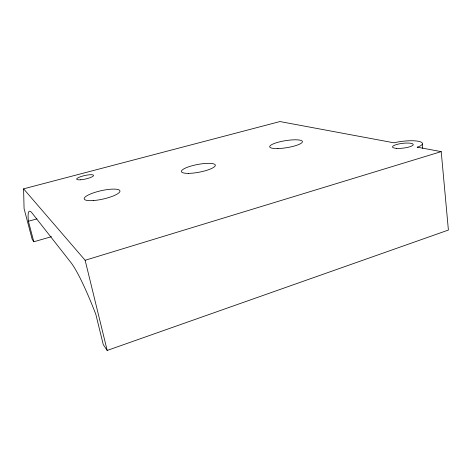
<?xml version="1.0" encoding="UTF-8"?>
<svg xmlns="http://www.w3.org/2000/svg" width="472" height="472" viewBox="0 0 472 472"><rect width="100%" height="100%" fill="white"/><g stroke="black" fill="none" stroke-linecap="round" stroke-linejoin="round"><path stroke-width="0.71" d="M417.36 147.175L418.64 146.721A19.547 4.519 -6.8 0 0 418.275 141.252A19.547 4.519 -6.8 0 0 395.53 142.444L394.002 142.821L279.967 121.558L23.6 188.841L24.072 208.612L32.208 239.404L33.813 241.776L51.477 236.673M33.813 241.776L28.391 221.25A88.282 8.626 73.3 0 1 31.86 212.772L71.119 262.792A115.864 14.307 72.4 0 1 95.792 314.21L103.268 344.631L107.191 350.442L448.4 230.053L441.214 151.624L417.207 147.146M23.6 188.841L85.137 260.273L441.214 151.624M28.391 221.25L36.91 218.884M85.137 260.273L107.191 350.442M422.316 144.072L422.741 148.361M80.747 179.773A8.661 1.788 -12.6 0 0 93.574 175.501A8.661 1.788 -12.6 0 0 81.013 176.552A8.661 1.788 -12.6 0 0 80.747 179.773M396.74 148.379A10.425 2.407 -6.8 0 0 413.183 144.839A10.425 2.407 -6.8 0 0 398.775 143.972A10.425 2.407 -6.8 0 0 396.74 148.379M93.19 200.57A18.314 4.289 -12.6 0 0 119.976 191.083A18.314 4.289 -12.6 0 0 93.09 192.989A18.314 4.289 -12.6 0 0 93.19 200.57M277.931 148.556A16.585 3.564 -9.1 0 0 302.434 141.647A16.585 3.564 -9.1 0 0 277.778 142.338A16.585 3.564 -9.1 0 0 277.931 148.556M188.505 173.366A17.258 3.935 -10.7 0 0 215.262 165.702A17.258 3.935 -10.7 0 0 191.343 165.961A17.258 3.935 -10.7 0 0 188.505 173.366"/></g></svg>
